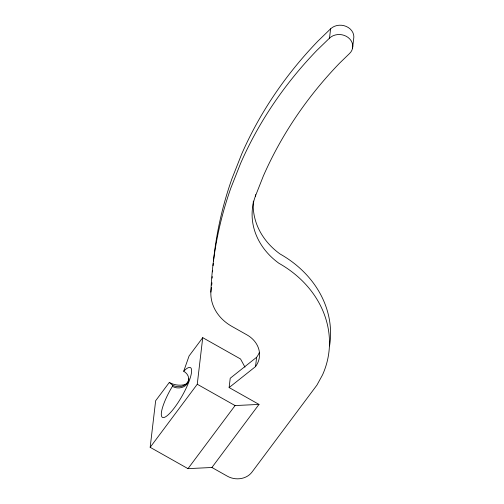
<?xml version="1.0" encoding="UTF-8"?>
<svg xmlns="http://www.w3.org/2000/svg" width="504" height="504" viewBox="0 0 504 504"><rect width="100%" height="100%" fill="white"/><g stroke="black" fill="none" stroke-linecap="round" stroke-linejoin="round"><path stroke-width="0.76" d="M255.547 194.67L255.364 196.22A72.368 61.57 6.7 0 0 278.926 263.283A107.453 91.419 6.7 0 1 322.547 374.85L316.94 385.094L251.956 472.141A17.854 15.189 6.7 0 1 227.417 476.223L211.913 467.485L187.986 468.644L150.173 447.325L155.648 400.743L169.3 382.454A18.742 15.945 6.7 0 0 183.431 384.905L186.304 384.073M172.412 386.385A10.71 9.11 6.7 0 0 187.135 383.935A10.71 9.11 6.7 0 0 183.714 371.246L185.504 369.495A28.564 6.628 -60.6 0 1 186.871 386.618A28.564 6.628 -60.6 0 1 163.787 417.539A28.564 6.628 -60.6 0 1 170.434 389.68L172.412 386.385L172.557 385.157L169.3 382.454M183.714 371.246L189.076 355.963L202.734 337.667L240.547 358.993L244.976 367.164M150.173 447.325L197.259 384.25L202.734 337.667M211.913 467.485L258.999 404.41L229.125 387.563L255.528 366.597A26.775 22.781 6.7 0 0 246.96 334.883L231.84 326.359A44.629 37.97 6.7 0 1 210.861 292.125L211.409 287.463M211.68 285.138L211.957 282.807M229.125 387.563L230.221 378.252L256.618 357.286A26.775 22.781 6.7 0 0 259.239 352.649M255.528 366.597L256.618 357.286M210.861 292.125A486.549 413.967 6.7 0 1 230.819 188.118L240.66 163.227A486.549 413.967 6.7 0 1 316.827 50.438L329.503 38.153L330.599 28.835A13.243 11.264 6.7 0 1 346.336 26.479A13.243 11.264 6.7 0 1 353.644 38.953L352.554 48.264M255.364 196.22L263.346 176.016A486.549 413.967 6.7 0 1 339.513 63.233L349.612 53.449A13.243 11.264 6.7 0 0 348.132 37.491A13.243 11.264 6.7 0 0 329.503 38.153M187.986 468.644L235.078 405.569L258.999 404.41M330.599 28.835L317.923 41.12A486.549 413.967 6.7 0 0 241.75 153.909L231.916 178.8A486.549 413.967 6.7 0 0 213.488 261.009M197.259 384.25L235.078 405.569M188.843 378.832A10.71 9.11 6.7 0 1 172.557 385.157M212.171 278.126A486.549 413.967 6.7 0 1 212.253 276.57M212.549 271.895A486.549 413.967 6.7 0 1 212.663 270.339M213.047 265.671A486.549 413.967 6.7 0 1 213.255 263.334M329.559 345.92A107.453 91.419 6.7 0 0 280.022 253.966A72.368 61.57 6.7 0 1 253.348 201.09"/></g></svg>
